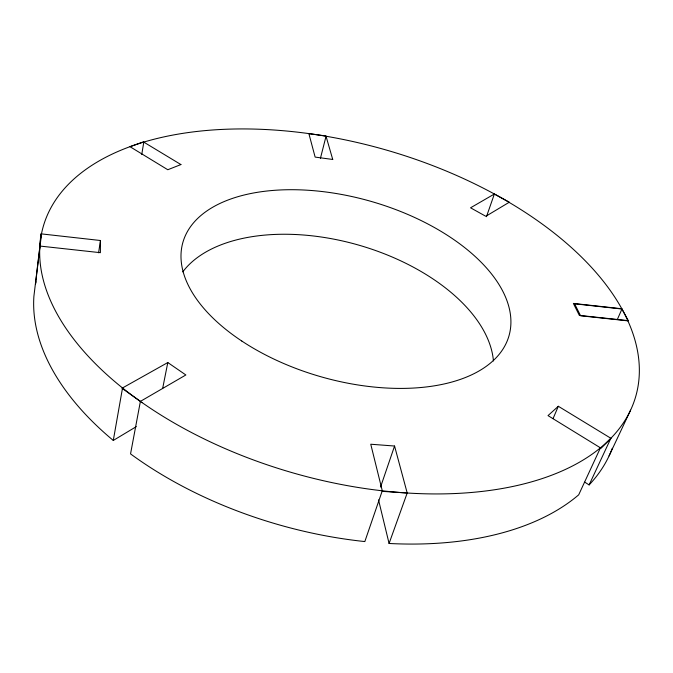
<?xml version="1.0" encoding="UTF-8"?>
<svg xmlns="http://www.w3.org/2000/svg" width="673" height="673" viewBox="0 0 673 673"><rect width="100%" height="100%" fill="white"/><g stroke="black" fill="none" stroke-linecap="round" stroke-linejoin="round"><path stroke-width="1.01" d="M100.445 240.505L100.395 252.686L39.917 246.057L40.801 233.825L100.445 240.505L98.586 252.812M39.917 246.057L33.894 296.364A300.208 173.264 16 0 0 113.291 440.445L136.333 426.606M41.516 233.901L35.534 283.846A300.208 173.264 16 0 1 35.963 281.785M141.751 154.496L143.795 142.129M113.291 440.436L122.536 387.942M140.396 401.386L121.981 388.254L167.804 362.537L185.857 374.97L140.396 401.386L130.545 453.896A300.208 173.264 16 0 0 364.833 541.563L382.272 490.785M162.706 388.186L167.804 362.537M320.424 158.323L326.043 136.266M380.548 487.05L394.563 446.031L370.756 444.23L382.424 491.366L407.199 492.998L389.078 543.473A300.208 173.264 16 0 0 578.696 494.823L600.442 447.839M486.461 216.706L494.369 194.017L509.335 202.194L485.813 216.294L470.553 207.806L494.369 194.017M553.038 418.656L558.329 406.273L610.874 438.283L589.127 484.913L584.744 482.154M617.309 319.566L621.945 309.008L574.599 303.809L580.597 315.772L627.884 320.853M609.073 455.899L630.567 410.177M610.874 438.283L601.082 448.235L548.015 415.611L558.329 406.273M394.563 446.031L407.199 492.998M378.529 499.896L389.078 543.473M182.77 271.875A165.348 94.17 16 0 1 358.558 245.073A165.348 94.17 16 0 1 493.435 360.947M612.295 448.252A300.208 173.264 16 0 1 589.127 484.913M180.919 164.565L167.796 169.739L130.007 146.706L143.357 141.86L180.919 164.565M628.338 320.651L579.352 315.393L573.371 303.43L621.81 308.756L628.338 320.651M332.731 159.459L315.132 157.095L308.873 133.624L325.968 135.996L332.731 159.459M142.121 402.622A308.184 168.04 16 0 0 633.672 402.748A308.184 168.04 16 0 0 242.726 128.93A308.184 168.04 16 0 0 142.121 402.622M241.817 341.051A169.613 91.2 16 0 0 508.822 336.391A169.613 91.2 16 0 0 287.211 189.744A169.613 91.2 16 0 0 241.817 341.051"/></g></svg>
